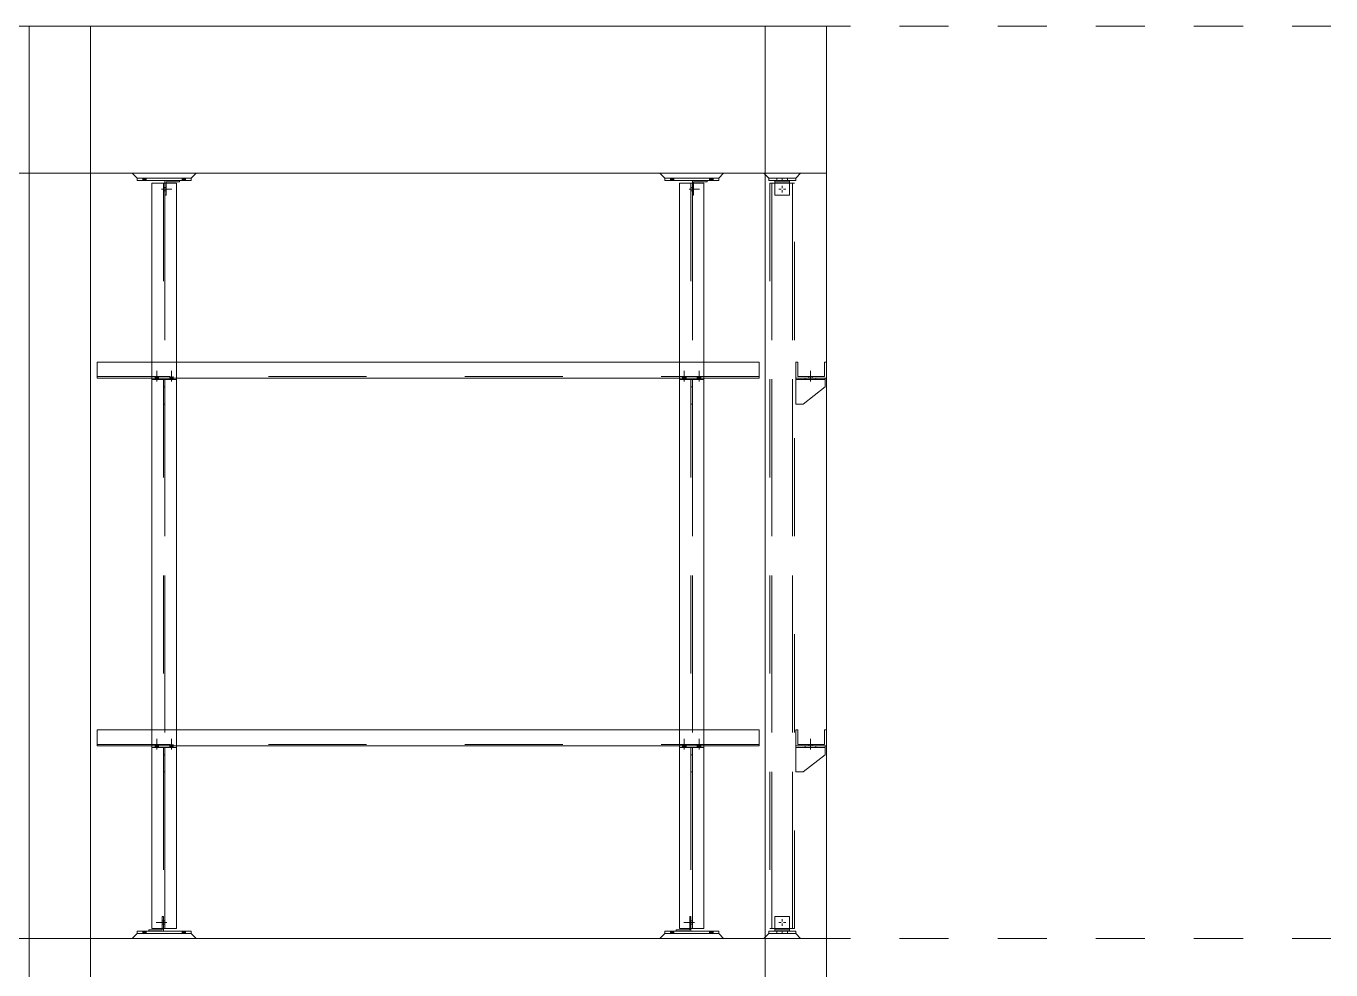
# Model space of a CAD drawing. Header units: millimetres. Extents: x 652937 to 1670132, y 1473552 to 2851037.
# Drawn here: x 663526.55 to 663531.87, y 1524533.39 to 1524537.24 of the extents above; entities that cross this region are included whole.
import ezdxf

# ---------------------------------------------------------------- set-up
doc = ezdxf.new("R2010")
doc.units = ezdxf.units.MM
for name, pattern in [('XKITLINE00', [0]), ('XKITLINE01', [4, 1, -1, 1, -1]), ('XKITLINE02', [4, 2, -2])]:
    doc.linetypes.add(name, pattern=pattern)
for name, color, linetype, lineweight in [('Bolt', 7, 'Continuous', 0), ('Part', 7, 'Continuous', 0), ('S-GRID', 7, 'Continuous', 9)]:
    doc.layers.add(name, color=color, linetype=linetype, lineweight=lineweight)

# ---------------------------------------------------------------- blocks, each defined once
blk = doc.blocks.new('*A24823555')
at = {"layer": 'S-GRID', "color": 7, "linetype": 'XKITLINE01', "lineweight": 0}
blk.add_line((139.952037, 47.972868), (282.742408, 47.972868), dxfattribs=at)
blk = doc.blocks.new('*A24863559')
at = {"layer": 'S-GRID', "color": 7, "linetype": 'XKITLINE01', "lineweight": 0}
blk.add_line((139.952037, 66.572868), (282.742408, 66.572868), dxfattribs=at)
blk = doc.blocks.new('*A24873560')
at = {"layer": 'Bolt'}
for points in [[(269.532, 51.898), (269.532, 51.928), (269.602, 51.928), (269.602, 51.898)], [(269.532, 51.868), (269.532, 51.898), (269.602, 51.898), (269.602, 51.868)], [(269.832, 51.898), (269.832, 51.928), (269.902, 51.928), (269.902, 51.898)], [(269.832, 51.868), (269.832, 51.898), (269.902, 51.898), (269.902, 51.868)]]:
    blk.add_hatch(color=7, dxfattribs=at).paths.add_polyline_path(points, flags=17)
at = {"layer": 'Bolt', "color": 7, "linetype": 'XKITLINE00', "lineweight": 0}
for p, q in [((269.532, 51.898), (269.532, 51.928)), ((269.532, 51.868), (269.532, 51.898)), ((269.567, 51.828), (269.567, 52.043)), ((269.602, 51.898), (269.602, 51.928)), ((269.602, 51.868), (269.602, 51.898)), ((269.832, 51.898), (269.832, 51.928)), ((269.832, 51.868), (269.832, 51.898)), ((269.867, 51.828), (269.867, 52.043)), ((269.902, 51.898), (269.902, 51.928)), ((269.902, 51.868), (269.902, 51.898))]:
    blk.add_line(p, q, dxfattribs=at)
blk = doc.blocks.new('*A24883561')
at = {"layer": 'Part', "color": 7, "linetype": 'XKITLINE00', "lineweight": 0}
for p, q in [((269.702298, 59.367868), (269.702298, 59.367868)), ((269.702298, 58.867868), (269.702298, 59.367868)), ((269.702298, 59.367868), (269.732298, 59.367868)), ((269.732298, 58.867868), (269.732298, 59.367868)), ((269.702298, 59.217868), (269.732298, 59.217868)), ((269.702298, 58.867868), (269.732298, 58.867868))]:
    blk.add_line(p, q, dxfattribs=at)
at = {"layer": 'Part', "color": 7, "linetype": 'XKITLINE02', "lineweight": 0}
for p, q in [((269.702298, 59.367868), (269.702298, 58.867868)), ((269.702298, 59.367868), (269.702298, 59.367868)), ((269.732298, 58.867868), (269.732298, 59.367868))]:
    blk.add_line(p, q, dxfattribs=at)
blk = doc.blocks.new('*A24893562')
at = {"layer": 'Part', "color": 7, "linetype": 'XKITLINE00', "lineweight": 0}
for p, q in [((269.467298, 51.867868), (269.467298, 51.897868)), ((269.467298, 51.867868), (269.467298, 51.867868)), ((269.467298, 51.867868), (269.967298, 51.867868)), ((269.967298, 51.867868), (269.967298, 51.897868)), ((269.967298, 51.867868), (269.967298, 51.867868))]:
    blk.add_line(p, q, dxfattribs=at)
at = {"layer": 'Part', "color": 7, "linetype": 'XKITLINE02', "lineweight": 0}
for p, q in [((269.967298, 51.897868), (269.467298, 51.897868)), ((269.467298, 51.897868), (269.467298, 51.867868)), ((269.967298, 51.897868), (269.967298, 51.897868)), ((269.967298, 51.897868), (269.967298, 51.867868))]:
    blk.add_line(p, q, dxfattribs=at)
blk = doc.blocks.new('*A24903563')
at = {"layer": 'Part', "color": 7, "linetype": 'XKITLINE00', "lineweight": 0}
for p, q in [((269.702298, 51.867868), (269.702298, 51.867868)), ((269.702298, 51.367868), (269.702298, 51.867868)), ((269.702298, 51.867868), (269.732298, 51.867868)), ((269.732298, 51.367868), (269.732298, 51.867868)), ((269.702298, 51.717868), (269.732298, 51.717868)), ((269.702298, 51.367868), (269.732298, 51.367868))]:
    blk.add_line(p, q, dxfattribs=at)
at = {"layer": 'Part', "color": 7, "linetype": 'XKITLINE02', "lineweight": 0}
for p, q in [((269.702298, 51.867868), (269.702298, 51.367868)), ((269.702298, 51.867868), (269.702298, 51.867868)), ((269.732298, 51.367868), (269.732298, 51.867868))]:
    blk.add_line(p, q, dxfattribs=at)
blk = doc.blocks.new('*A24913564')
at = {"layer": 'Bolt'}
for points in [[(269.532, 59.398), (269.532, 59.428), (269.602, 59.428), (269.602, 59.398)], [(269.532, 59.368), (269.532, 59.398), (269.602, 59.398), (269.602, 59.368)], [(269.832, 59.398), (269.832, 59.428), (269.902, 59.428), (269.902, 59.398)], [(269.832, 59.368), (269.832, 59.398), (269.902, 59.398), (269.902, 59.368)]]:
    blk.add_hatch(color=7, dxfattribs=at).paths.add_polyline_path(points, flags=17)
at = {"layer": 'Bolt', "color": 7, "linetype": 'XKITLINE00', "lineweight": 0}
for p, q in [((269.532, 59.398), (269.532, 59.428)), ((269.532, 59.368), (269.532, 59.398)), ((269.567, 59.328), (269.567, 59.543)), ((269.602, 59.398), (269.602, 59.428)), ((269.602, 59.368), (269.602, 59.398)), ((269.832, 59.398), (269.832, 59.428)), ((269.832, 59.368), (269.832, 59.398)), ((269.867, 59.328), (269.867, 59.543)), ((269.902, 59.398), (269.902, 59.428)), ((269.902, 59.368), (269.902, 59.398))]:
    blk.add_line(p, q, dxfattribs=at)
blk = doc.blocks.new('*A24923565')
at = {"layer": 'Part', "color": 7, "linetype": 'XKITLINE00', "lineweight": 0}
for p, q in [((269.467298, 59.367868), (269.467298, 59.397868)), ((269.467298, 59.367868), (269.467298, 59.367868)), ((269.467298, 59.367868), (269.967298, 59.367868)), ((269.967298, 59.367868), (269.967298, 59.397868)), ((269.967298, 59.367868), (269.967298, 59.367868))]:
    blk.add_line(p, q, dxfattribs=at)
at = {"layer": 'Part', "color": 7, "linetype": 'XKITLINE02', "lineweight": 0}
for p, q in [((269.967298, 59.397868), (269.467298, 59.397868)), ((269.467298, 59.397868), (269.467298, 59.367868)), ((269.967298, 59.397868), (269.967298, 59.397868)), ((269.967298, 59.397868), (269.967298, 59.367868))]:
    blk.add_line(p, q, dxfattribs=at)
blk = doc.blocks.new('*A25253598')
at = {"layer": 'Part', "color": 7, "linetype": 'XKITLINE00', "lineweight": 0}
for p, q in [((256.217337, 66.572868), (256.217339, 66.572868)), ((256.217339, 31.472868), (256.217339, 66.572868)), ((257.467339, 66.572868), (256.217339, 66.572868)), ((257.467337, 66.572868), (257.467339, 66.572868)), ((257.467339, 66.572868), (257.467339, 31.472868)), ((256.217337, 31.472868), (256.217339, 31.472868)), ((257.467339, 31.472868), (256.217339, 31.472868)), ((257.467337, 31.472868), (257.467339, 31.472868))]:
    blk.add_line(p, q, dxfattribs=at)
at = {"layer": 'Part', "color": 7, "linetype": 'XKITLINE02', "lineweight": 0}
for p, q in [((256.217337, 31.472868), (256.217337, 66.572868)), ((256.217339, 66.572868), (256.217337, 66.572868)), ((257.467337, 31.472868), (257.467337, 66.572868)), ((256.217339, 31.472868), (256.217337, 31.472868))]:
    blk.add_line(p, q, dxfattribs=at)
blk = doc.blocks.new('*A25263599')
at = {"layer": 'Part', "color": 7, "linetype": 'XKITLINE00', "lineweight": 0}
for p, q in [((271.212359, 66.572868), (271.212361, 66.572868)), ((271.212361, 31.472868), (271.212361, 66.572868)), ((272.462361, 66.572868), (271.212361, 66.572868)), ((272.462359, 66.572868), (272.462361, 66.572868)), ((272.462361, 66.572868), (272.462361, 31.472868)), ((271.212359, 31.472868), (271.212361, 31.472868)), ((272.462361, 31.472868), (271.212361, 31.472868)), ((272.462359, 31.472868), (272.462361, 31.472868))]:
    blk.add_line(p, q, dxfattribs=at)
at = {"layer": 'Part', "color": 7, "linetype": 'XKITLINE02', "lineweight": 0}
for p, q in [((271.212359, 31.472868), (271.212359, 66.572868)), ((271.212361, 66.572868), (271.212359, 66.572868)), ((272.462359, 31.472868), (272.462359, 66.572868)), ((271.212361, 31.472868), (271.212359, 31.472868))]:
    blk.add_line(p, q, dxfattribs=at)
blk = doc.blocks.new('*A25293602')
at = {"layer": 'Bolt'}
for points in [[(258.782, 59.398), (258.782, 59.428), (258.852, 59.428), (258.852, 59.398)], [(258.782, 59.368), (258.782, 59.398), (258.852, 59.398), (258.852, 59.368)], [(259.082, 59.398), (259.082, 59.428), (259.152, 59.428), (259.152, 59.398)], [(259.082, 59.368), (259.082, 59.398), (259.152, 59.398), (259.152, 59.368)]]:
    blk.add_hatch(color=7, dxfattribs=at).paths.add_polyline_path(points, flags=17)
at = {"layer": 'Bolt', "color": 7, "linetype": 'XKITLINE00', "lineweight": 0}
for p, q in [((258.782, 59.398), (258.782, 59.428)), ((258.782, 59.368), (258.782, 59.398)), ((258.817, 59.328), (258.817, 59.543)), ((258.852, 59.398), (258.852, 59.428)), ((258.852, 59.368), (258.852, 59.398)), ((259.082, 59.398), (259.082, 59.428)), ((259.082, 59.368), (259.082, 59.398)), ((259.117, 59.328), (259.117, 59.543)), ((259.152, 59.398), (259.152, 59.428)), ((259.152, 59.368), (259.152, 59.398))]:
    blk.add_line(p, q, dxfattribs=at)
blk = doc.blocks.new('*A25303603')
at = {"layer": 'Part', "color": 7, "linetype": 'XKITLINE02', "lineweight": 0}
for p, q in [((259.217311, 59.397868), (258.71731, 59.397868)), ((258.71731, 59.397868), (258.71731, 59.367868)), ((259.21731, 59.397868), (259.217311, 59.397868)), ((259.21731, 59.397868), (259.21731, 59.367868))]:
    blk.add_line(p, q, dxfattribs=at)
at = {"layer": 'Part', "color": 7, "linetype": 'XKITLINE00', "lineweight": 0}
for p, q in [((258.71731, 59.367868), (258.717311, 59.367868)), ((258.717311, 59.367868), (258.717311, 59.397868)), ((258.717311, 59.367868), (259.217311, 59.367868)), ((259.21731, 59.367868), (259.217311, 59.367868)), ((259.217311, 59.367868), (259.217311, 59.397868))]:
    blk.add_line(p, q, dxfattribs=at)
blk = doc.blocks.new('*A28003873')
at = {"layer": 'Part', "color": 7, "linetype": 'XKITLINE00', "lineweight": 0}
for p, q in [((271.212361, 47.972868), (227.477361, 47.972868)), ((271.212361, 44.972868), (271.212361, 47.972868))]:
    blk.add_line(p, q, dxfattribs=at)
at = {"layer": 'Part', "color": 7, "linetype": 'XKITLINE02', "lineweight": 0}
blk.add_line((271.212359, 44.972868), (271.212359, 47.972868), dxfattribs=at)
blk = doc.blocks.new('*A28033876')
at = {"layer": 'Part', "color": 7, "linetype": 'XKITLINE00', "lineweight": 0}
for p, q in [((271.212361, 66.572868), (227.477361, 66.572868)), ((271.212359, 66.572868), (271.212361, 66.572868)), ((271.212361, 66.572868), (271.212361, 63.572868)), ((271.212361, 63.572868), (227.477361, 63.572868)), ((271.212361, 63.572868), (271.212359, 63.572868))]:
    blk.add_line(p, q, dxfattribs=at)
at = {"layer": 'Part', "color": 7, "linetype": 'XKITLINE02', "lineweight": 0}
blk.add_line((271.212359, 63.572868), (271.212359, 66.572868), dxfattribs=at)
blk = doc.blocks.new('*A28103883')
at = {"layer": 'Part', "color": 7, "linetype": 'XKITLINE00', "lineweight": 0}
for p, q in [((271.092247, 59.722868), (257.602427, 59.722868)), ((257.602427, 59.397868), (257.602427, 59.722868)), ((271.09225, 59.722868), (271.092247, 59.722868)), ((271.092247, 59.722868), (271.092247, 59.397868)), ((271.092247, 59.397868), (257.602427, 59.397868)), ((271.092247, 59.397868), (271.092282, 59.397868))]:
    blk.add_line(p, q, dxfattribs=at)
at = {"layer": 'Part', "color": 7, "linetype": 'XKITLINE02', "lineweight": 0}
for p, q in [((257.602429, 59.427868), (257.602429, 59.722868)), ((257.602459, 59.427868), (257.602459, 59.722868)), ((257.602461, 59.397868), (257.602461, 59.722868)), ((271.092282, 59.722868), (271.092247, 59.722868)), ((271.09225, 59.427868), (271.09225, 59.722868)), ((271.092282, 59.722868), (271.09228, 59.722868)), ((271.09228, 59.722868), (271.09228, 59.427868)), ((271.092282, 59.397868), (271.092282, 59.722868)), ((271.09228, 59.427868), (257.602429, 59.427868)), ((271.092282, 59.397868), (271.092247, 59.397868)), ((271.09228, 59.427868), (271.09225, 59.427868))]:
    blk.add_line(p, q, dxfattribs=at)
blk = doc.blocks.new('*A31314203')
at = {"layer": 'Part', "color": 7, "linetype": 'XKITLINE02', "lineweight": 0}
for p, q in [((272.462361, 66.572868), (271.217336, 66.572868)), ((271.217337, 63.572868), (271.217337, 66.572868)), ((272.462361, 63.572868), (271.217336, 63.572868))]:
    blk.add_line(p, q, dxfattribs=at)
at = {"layer": 'Part', "color": 7, "linetype": 'XKITLINE00', "lineweight": 0}
for p, q in [((272.467337, 66.572868), (272.462361, 66.572868)), ((272.467337, 66.572868), (272.467336, 66.572868)), ((272.467337, 66.572868), (272.467337, 63.572868)), ((272.467337, 63.572868), (272.462361, 63.572868)), ((272.467337, 63.572868), (272.467336, 63.572868))]:
    blk.add_line(p, q, dxfattribs=at)
blk = doc.blocks.new('*A31384210')
at = {"layer": 'Bolt'}
for points in [[(258.782, 51.898), (258.782, 51.928), (258.852, 51.928), (258.852, 51.898)], [(258.782, 51.868), (258.782, 51.898), (258.852, 51.898), (258.852, 51.868)], [(259.082, 51.898), (259.082, 51.928), (259.152, 51.928), (259.152, 51.898)], [(259.082, 51.868), (259.082, 51.898), (259.152, 51.898), (259.152, 51.868)]]:
    blk.add_hatch(color=7, dxfattribs=at).paths.add_polyline_path(points, flags=17)
at = {"layer": 'Bolt', "color": 7, "linetype": 'XKITLINE00', "lineweight": 0}
for p, q in [((258.782, 51.898), (258.782, 51.928)), ((258.782, 51.868), (258.782, 51.898)), ((258.817, 51.828), (258.817, 52.043)), ((258.852, 51.898), (258.852, 51.928)), ((258.852, 51.868), (258.852, 51.898)), ((259.082, 51.898), (259.082, 51.928)), ((259.082, 51.868), (259.082, 51.898)), ((259.117, 51.828), (259.117, 52.043)), ((259.152, 51.898), (259.152, 51.928)), ((259.152, 51.868), (259.152, 51.898))]:
    blk.add_line(p, q, dxfattribs=at)
blk = doc.blocks.new('*A31394211')
at = {"layer": 'Part', "color": 7, "linetype": 'XKITLINE00', "lineweight": 0}
for p, q in [((258.952311, 51.867868), (258.95231, 51.867868)), ((258.95231, 51.367868), (258.952311, 51.867868)), ((258.952311, 51.867868), (258.982311, 51.867868)), ((258.98231, 51.367868), (258.982311, 51.867868)), ((258.952311, 51.717868), (258.982311, 51.717868)), ((258.95231, 51.367868), (258.98231, 51.367868))]:
    blk.add_line(p, q, dxfattribs=at)
at = {"layer": 'Part', "color": 7, "linetype": 'XKITLINE02', "lineweight": 0}
for p, q in [((258.95231, 51.867868), (258.95231, 51.367868)), ((258.952311, 51.867868), (258.95231, 51.867868)), ((258.98231, 51.367868), (258.98231, 51.867868))]:
    blk.add_line(p, q, dxfattribs=at)
blk = doc.blocks.new('*A31404212')
at = {"layer": 'Part', "color": 7, "linetype": 'XKITLINE02', "lineweight": 0}
for p, q in [((259.217311, 51.897868), (258.71731, 51.897868)), ((258.71731, 51.897868), (258.71731, 51.867868)), ((259.21731, 51.897868), (259.217311, 51.897868)), ((259.21731, 51.897868), (259.21731, 51.867868))]:
    blk.add_line(p, q, dxfattribs=at)
at = {"layer": 'Part', "color": 7, "linetype": 'XKITLINE00', "lineweight": 0}
for p, q in [((258.71731, 51.867868), (258.717311, 51.867868)), ((258.717311, 51.867868), (258.717311, 51.897868)), ((258.717311, 51.867868), (259.217311, 51.867868)), ((259.21731, 51.867868), (259.217311, 51.867868)), ((259.217311, 51.867868), (259.217311, 51.897868))]:
    blk.add_line(p, q, dxfattribs=at)
blk = doc.blocks.new('*A31414213')
at = {"layer": 'Part', "color": 7, "linetype": 'XKITLINE00', "lineweight": 0}
for p, q in [((258.952311, 59.367868), (258.95231, 59.367868)), ((258.95231, 58.867868), (258.952311, 59.367868)), ((258.952311, 59.367868), (258.982311, 59.367868)), ((258.98231, 58.867868), (258.982311, 59.367868)), ((258.952311, 59.217868), (258.982311, 59.217868)), ((258.95231, 58.867868), (258.98231, 58.867868))]:
    blk.add_line(p, q, dxfattribs=at)
at = {"layer": 'Part', "color": 7, "linetype": 'XKITLINE02', "lineweight": 0}
for p, q in [((258.95231, 59.367868), (258.95231, 58.867868)), ((258.952311, 59.367868), (258.95231, 59.367868)), ((258.98231, 58.867868), (258.98231, 59.367868))]:
    blk.add_line(p, q, dxfattribs=at)
blk = doc.blocks.new('*A32584330')
at = {"layer": 'Part', "color": 7, "linetype": 'XKITLINE02', "lineweight": 0}
for p, q in [((258.317309, 47.972868), (258.41731, 48.072868)), ((259.61731, 47.972868), (258.317309, 47.972868)), ((258.41731, 48.072868), (258.41731, 48.072868)), ((259.51731, 48.072868), (259.617309, 47.972868)), ((259.617309, 47.972868), (259.61731, 47.972868))]:
    blk.add_line(p, q, dxfattribs=at)
at = {"layer": 'Part', "color": 7, "linetype": 'XKITLINE00', "lineweight": 0}
for p, q in [((258.41731, 48.072868), (258.31731, 47.972868)), ((259.51731, 48.072868), (258.41731, 48.072868)), ((259.61731, 47.972868), (259.51731, 48.072868))]:
    blk.add_line(p, q, dxfattribs=at)
blk = doc.blocks.new('*A32644336')
at = {"layer": 'Part', "color": 7, "linetype": 'XKITLINE00', "lineweight": 0}
for p, q in [((259.21731, 63.372868), (258.71731, 63.372868)), ((258.71731, 63.372868), (258.71731, 59.722868)), ((259.21731, 63.372868), (259.21731, 59.722868)), ((258.71731, 59.367868), (258.71731, 52.222868)), ((259.21731, 59.367868), (259.21731, 52.222868)), ((258.71731, 48.172868), (258.71731, 51.867868)), ((259.21731, 51.867868), (259.21731, 48.172868)), ((259.21731, 48.172868), (258.71731, 48.172868))]:
    blk.add_line(p, q, dxfattribs=at)
at = {"layer": 'Part', "color": 7, "linetype": 'XKITLINE02', "lineweight": 0}
for p, q in [((258.71731, 63.372868), (258.71731, 63.372868)), ((258.95231, 63.372868), (258.95231, 48.172868)), ((258.98231, 63.372868), (258.98231, 48.172868)), ((258.98231, 48.172868), (258.98231, 63.122868)), ((258.71731, 59.722868), (258.71731, 59.367868)), ((259.21731, 59.722868), (259.21731, 59.367868)), ((258.71731, 59.397868), (258.71731, 51.867868)), ((259.21731, 59.427868), (259.21731, 51.867868)), ((258.71731, 52.222868), (258.71731, 48.172868)), ((259.21731, 52.222868), (259.21731, 51.867868)), ((258.71731, 48.172868), (258.71731, 48.172868))]:
    blk.add_line(p, q, dxfattribs=at)
blk = doc.blocks.new('*A32654337')
at = {"layer": 'Part', "color": 7, "linetype": 'XKITLINE02', "lineweight": 0}
for p, q in [((258.41731, 63.472868), (258.317309, 63.572868)), ((258.317309, 63.572868), (258.31731, 63.572868)), ((258.317309, 63.572868), (259.61731, 63.572868)), ((259.51731, 63.472868), (259.617309, 63.572868))]:
    blk.add_line(p, q, dxfattribs=at)
at = {"layer": 'Part', "color": 7, "linetype": 'XKITLINE00', "lineweight": 0}
for p, q in [((258.41731, 63.472868), (258.31731, 63.572868)), ((259.61731, 63.572868), (259.51731, 63.472868)), ((259.51731, 63.472868), (258.41731, 63.472868))]:
    blk.add_line(p, q, dxfattribs=at)
blk = doc.blocks.new('*A32664338')
at = {"layer": 'Part', "color": 7, "linetype": 'XKITLINE02', "lineweight": 0}
for p, q in [((271.772557, 63.372868), (271.312557, 63.372868)), ((271.312557, 63.372868), (271.312557, 48.172868)), ((271.352557, 63.372868), (271.352557, 48.172868)), ((271.352557, 48.172868), (271.352557, 63.372868)), ((271.812557, 63.372868), (271.772557, 63.372868)), ((271.772557, 63.372868), (271.772557, 48.172868)), ((271.772557, 48.172868), (271.772557, 63.372868)), ((271.812557, 48.172868), (271.812557, 63.372868)), ((271.772557, 48.172868), (271.312557, 48.172868)), ((271.772557, 48.172868), (271.812557, 48.172868))]:
    blk.add_line(p, q, dxfattribs=at)
blk = doc.blocks.new('*A32674339')
at = {"layer": 'Part', "color": 7, "linetype": 'XKITLINE02', "lineweight": 0}
for p, q in [((269.467298, 63.372868), (269.467297, 63.372868)), ((269.702298, 63.372868), (269.702297, 48.172868)), ((269.732298, 63.372868), (269.732298, 48.172868)), ((269.732297, 48.172868), (269.732297, 63.122868)), ((269.467298, 59.722868), (269.467298, 59.367868)), ((269.967298, 59.722868), (269.967298, 59.367868)), ((269.467298, 59.397868), (269.467298, 51.867868)), ((269.967297, 59.427868), (269.967298, 51.867868)), ((269.467298, 52.222868), (269.467297, 48.172868)), ((269.967298, 52.222868), (269.967298, 51.867868)), ((269.467298, 48.172868), (269.467297, 48.172868))]:
    blk.add_line(p, q, dxfattribs=at)
at = {"layer": 'Part', "color": 7, "linetype": 'XKITLINE00', "lineweight": 0}
for p, q in [((269.967298, 63.372868), (269.467298, 63.372868)), ((269.467298, 63.372868), (269.467298, 59.722868)), ((269.967298, 63.372868), (269.967298, 59.722868)), ((269.467298, 59.367868), (269.467298, 52.222868)), ((269.967298, 59.367868), (269.967298, 52.222868)), ((269.467298, 48.172868), (269.467298, 51.867868)), ((269.967298, 51.867868), (269.967298, 48.172868)), ((269.967298, 48.172868), (269.467298, 48.172868))]:
    blk.add_line(p, q, dxfattribs=at)
blk = doc.blocks.new('*A32684340')
at = {"layer": 'Part', "color": 7, "linetype": 'XKITLINE00', "lineweight": 0}
for p, q in [((271.092247, 52.222868), (257.602427, 52.222868)), ((257.602427, 51.897868), (257.602427, 52.222868)), ((271.09225, 52.222868), (271.092247, 52.222868)), ((271.092247, 52.222868), (271.092247, 51.897868)), ((271.092247, 51.897868), (257.602427, 51.897868)), ((271.092247, 51.897868), (271.092282, 51.897868))]:
    blk.add_line(p, q, dxfattribs=at)
at = {"layer": 'Part', "color": 7, "linetype": 'XKITLINE02', "lineweight": 0}
for p, q in [((257.602429, 51.927868), (257.602429, 52.222868)), ((257.602459, 51.927868), (257.602459, 52.222868)), ((257.602461, 51.897868), (257.602461, 52.222868)), ((271.092282, 52.222868), (271.092247, 52.222868)), ((271.09225, 51.927868), (271.09225, 52.222868)), ((271.092282, 52.222868), (271.09228, 52.222868)), ((271.09228, 52.222868), (271.09228, 51.927868)), ((271.092282, 51.897868), (271.092282, 52.222868)), ((271.09228, 51.927868), (257.602429, 51.927868)), ((271.092282, 51.897868), (271.092247, 51.897868)), ((271.09228, 51.927868), (271.09225, 51.927868))]:
    blk.add_line(p, q, dxfattribs=at)
blk = doc.blocks.new('*A33154387')
at = {"layer": 'Part', "color": 7, "linetype": 'XKITLINE02', "lineweight": 0}
for p, q in [((272.462361, 47.972868), (271.217357, 47.972868)), ((271.217359, 44.972868), (271.217359, 47.972868)), ((272.462361, 44.972868), (271.217357, 44.972868))]:
    blk.add_line(p, q, dxfattribs=at)
at = {"layer": 'Part', "color": 7, "linetype": 'XKITLINE00', "lineweight": 0}
for p, q in [((272.467359, 47.972868), (272.462361, 47.972868)), ((272.467359, 47.972868), (272.467357, 47.972868)), ((272.467359, 47.972868), (272.467359, 44.972868)), ((272.467359, 44.972868), (272.462361, 44.972868)), ((272.467359, 44.972868), (272.467357, 44.972868))]:
    blk.add_line(p, q, dxfattribs=at)
blk = doc.blocks.new('*A33204392')
at = {"layer": 'Part', "color": 7, "linetype": 'XKITLINE00', "lineweight": 0}
for p, q in [((259.51731, 48.122868), (258.41731, 48.122868)), ((258.41731, 48.072868), (258.41731, 48.122868)), ((259.51731, 48.072868), (258.41731, 48.072868)), ((259.51731, 48.122868), (259.51731, 48.072868))]:
    blk.add_line(p, q, dxfattribs=at)
at = {"layer": 'Part', "color": 7, "linetype": 'XKITLINE02', "lineweight": 0}
for p, q in [((258.41731, 48.122868), (258.41731, 48.072868)), ((259.51731, 48.072868), (259.51731, 48.122868))]:
    blk.add_line(p, q, dxfattribs=at)
blk = doc.blocks.new('*A33214393')
at = {"layer": 'Part', "color": 7, "linetype": 'XKITLINE02', "lineweight": 0}
for p, q in [((258.95231, 48.422868), (258.92731, 48.422868)), ((258.92731, 48.422868), (258.92731, 48.172868)), ((258.95231, 48.172868), (258.95231, 48.422868)), ((258.65231, 48.122868), (258.65231, 48.147868)), ((258.65231, 48.122868), (258.95231, 48.122868))]:
    blk.add_line(p, q, dxfattribs=at)
at = {"layer": 'Part', "color": 7, "linetype": 'XKITLINE00', "lineweight": 0}
for p, q in [((258.92731, 48.147868), (258.65231, 48.147868)), ((258.65231, 48.147868), (258.65231, 48.122868)), ((258.92731, 48.172868), (258.92731, 48.147868)), ((258.95231, 48.172868), (258.95231, 48.122868))]:
    blk.add_line(p, q, dxfattribs=at)
blk = doc.blocks.new('*A33224394')
at = {"layer": 'Bolt', "color": 7, "linetype": 'XKITLINE02', "lineweight": 0}
for p, q in [((259.02191, 48.297868), (258.80731, 48.297868)), ((258.95231, 48.332868), (258.92731, 48.332868)), ((258.95231, 48.262868), (258.92731, 48.262868)), ((258.98231, 48.332868), (258.95231, 48.332868)), ((258.98231, 48.262868), (258.95231, 48.262868))]:
    blk.add_line(p, q, dxfattribs=at)
blk = doc.blocks.new('*A33234395')
at = {"layer": 'Bolt'}
for points in [[(258.602, 48.123), (258.602, 48.073), (258.532, 48.073), (258.532, 48.123)], [(259.402, 48.123), (259.402, 48.073), (259.332, 48.073), (259.332, 48.123)]]:
    blk.add_hatch(color=7, dxfattribs=at).paths.add_polyline_path(points, flags=17)
at = {"layer": 'Bolt', "color": 7, "linetype": 'XKITLINE00', "lineweight": 0}
for p, q in [((258.532, 48.073), (258.532, 48.123)), ((258.567, 48.073), (258.567, 48.123)), ((258.602, 48.073), (258.602, 48.123)), ((259.332, 48.073), (259.332, 48.123)), ((259.367, 48.073), (259.367, 48.123)), ((259.402, 48.073), (259.402, 48.123))]:
    blk.add_line(p, q, dxfattribs=at)
blk = doc.blocks.new('*A33294401')
at = {"layer": 'Bolt', "color": 7, "linetype": 'XKITLINE02', "lineweight": 0}
for p, q in [((271.452558, 48.072868), (271.452558, 48.122868)), ((271.562558, 48.072868), (271.562558, 48.122868)), ((271.672558, 48.072868), (271.672558, 48.122868))]:
    blk.add_line(p, q, dxfattribs=at)
blk = doc.blocks.new('*A33304402')
at = {"layer": 'Bolt', "color": 7, "linetype": 'XKITLINE00', "lineweight": 0}
for p, q in [((271.492557, 48.297868), (271.539177, 48.297868)), ((271.562557, 48.367868), (271.562557, 48.321248)), ((271.562557, 48.227868), (271.562557, 48.274488)), ((271.632557, 48.297868), (271.585937, 48.297868))]:
    blk.add_line(p, q, dxfattribs=at)
blk = doc.blocks.new('*A33314403')
at = {"layer": 'Part', "color": 7, "linetype": 'XKITLINE02', "lineweight": 0}
for p, q in [((271.187557, 47.972868), (271.937558, 47.972868)), ((271.287558, 48.072868), (271.212361, 47.997671)), ((271.837558, 48.072868), (271.287557, 48.072868)), ((271.937558, 47.972868), (271.837557, 48.072868))]:
    blk.add_line(p, q, dxfattribs=at)
at = {"layer": 'Part', "color": 7, "linetype": 'XKITLINE00', "lineweight": 0}
blk.add_line((271.212361, 47.997671), (271.187558, 47.972868), dxfattribs=at)
blk = doc.blocks.new('*A33324404')
at = {"layer": 'Part', "color": 7, "linetype": 'XKITLINE02', "lineweight": 0}
for p, q in [((271.712557, 48.422868), (271.412557, 48.422868)), ((271.412557, 48.422868), (271.412557, 48.122868)), ((271.712557, 48.422868), (271.712557, 48.122868)), ((271.712557, 48.147868), (271.412557, 48.147868)), ((271.412557, 48.147868), (271.412557, 48.122868)), ((271.712557, 48.122868), (271.712557, 48.147868)), ((271.712557, 48.122868), (271.412557, 48.122868))]:
    blk.add_line(p, q, dxfattribs=at)
blk = doc.blocks.new('*A33334405')
at = {"layer": 'Part', "color": 7, "linetype": 'XKITLINE02', "lineweight": 0}
for p, q in [((271.837558, 48.122868), (271.287557, 48.122868)), ((271.287557, 48.072868), (271.837558, 48.072868)), ((271.287558, 48.072868), (271.287558, 48.122868)), ((271.837558, 48.072868), (271.837558, 48.122868))]:
    blk.add_line(p, q, dxfattribs=at)
blk = doc.blocks.new('*A33424414')
at = {"layer": 'Part', "color": 7, "linetype": 'XKITLINE00', "lineweight": 0}
for p, q in [((270.267298, 48.122868), (269.167297, 48.122868)), ((270.267298, 48.072868), (269.167297, 48.072868)), ((269.167298, 48.072868), (269.167298, 48.122868)), ((270.267298, 48.122868), (270.267298, 48.072868))]:
    blk.add_line(p, q, dxfattribs=at)
at = {"layer": 'Part', "color": 7, "linetype": 'XKITLINE02', "lineweight": 0}
for p, q in [((269.167297, 48.122868), (269.167297, 48.072868)), ((270.267297, 48.072868), (270.267297, 48.122868))]:
    blk.add_line(p, q, dxfattribs=at)
blk = doc.blocks.new('*A33434415')
at = {"layer": 'Part', "color": 7, "linetype": 'XKITLINE02', "lineweight": 0}
for p, q in [((269.702298, 48.422868), (269.677297, 48.422868)), ((269.677298, 48.422868), (269.677298, 48.172868)), ((269.702298, 48.172868), (269.702298, 48.422868)), ((269.402297, 48.122868), (269.402297, 48.147868)), ((269.402297, 48.122868), (269.702298, 48.122868))]:
    blk.add_line(p, q, dxfattribs=at)
at = {"layer": 'Part', "color": 7, "linetype": 'XKITLINE00', "lineweight": 0}
for p, q in [((269.677298, 48.147868), (269.402298, 48.147868)), ((269.402298, 48.147868), (269.402298, 48.122868)), ((269.677298, 48.172868), (269.677298, 48.147868)), ((269.702298, 48.172868), (269.702298, 48.122868))]:
    blk.add_line(p, q, dxfattribs=at)
blk = doc.blocks.new('*A33444416')
at = {"layer": 'Part', "color": 7, "linetype": 'XKITLINE02', "lineweight": 0}
for p, q in [((269.067297, 47.972868), (269.167297, 48.072868)), ((270.367298, 47.972868), (269.067297, 47.972868)), ((269.167298, 48.072868), (269.167297, 48.072868)), ((270.267297, 48.072868), (270.367297, 47.972868)), ((270.367297, 47.972868), (270.367298, 47.972868))]:
    blk.add_line(p, q, dxfattribs=at)
at = {"layer": 'Part', "color": 7, "linetype": 'XKITLINE00', "lineweight": 0}
for p, q in [((269.167298, 48.072868), (269.067298, 47.972868)), ((270.267298, 48.072868), (269.167298, 48.072868)), ((270.367298, 47.972868), (270.267297, 48.072868))]:
    blk.add_line(p, q, dxfattribs=at)
blk = doc.blocks.new('*A33454417')
at = {"layer": 'Bolt', "color": 7, "linetype": 'XKITLINE02', "lineweight": 0}
for p, q in [((269.771897, 48.297868), (269.557297, 48.297868)), ((269.702297, 48.332868), (269.677297, 48.332868)), ((269.702298, 48.262868), (269.677298, 48.262868)), ((269.732297, 48.332868), (269.702297, 48.332868)), ((269.732297, 48.262868), (269.702297, 48.262868))]:
    blk.add_line(p, q, dxfattribs=at)
blk = doc.blocks.new('*A33464418')
at = {"layer": 'Bolt'}
for points in [[(269.352, 48.123), (269.352, 48.073), (269.282, 48.073), (269.282, 48.123)], [(270.152, 48.123), (270.152, 48.073), (270.082, 48.073), (270.082, 48.123)]]:
    blk.add_hatch(color=7, dxfattribs=at).paths.add_polyline_path(points, flags=17)
at = {"layer": 'Bolt', "color": 7, "linetype": 'XKITLINE00', "lineweight": 0}
for p, q in [((269.282, 48.073), (269.282, 48.123)), ((269.317, 48.073), (269.317, 48.123)), ((269.352, 48.073), (269.352, 48.123)), ((270.082, 48.073), (270.082, 48.123)), ((270.117, 48.073), (270.117, 48.123)), ((270.152, 48.073), (270.152, 48.123))]:
    blk.add_line(p, q, dxfattribs=at)
blk = doc.blocks.new('*A33644436')
at = {"layer": 'Part', "color": 7, "linetype": 'XKITLINE00', "lineweight": 0}
for p, q in [((258.41731, 63.422868), (258.41731, 63.472868)), ((259.51731, 63.472868), (258.41731, 63.472868)), ((258.41731, 63.422868), (259.51731, 63.422868)), ((259.51731, 63.422868), (259.51731, 63.472868))]:
    blk.add_line(p, q, dxfattribs=at)
at = {"layer": 'Part', "color": 7, "linetype": 'XKITLINE02', "lineweight": 0}
for p, q in [((258.41731, 63.472868), (258.41731, 63.422868)), ((259.51731, 63.472868), (259.51731, 63.422868))]:
    blk.add_line(p, q, dxfattribs=at)
blk = doc.blocks.new('*A33654437')
at = {"layer": 'Part', "color": 7, "linetype": 'XKITLINE00', "lineweight": 0}
for p, q in [((258.98231, 63.422868), (258.98231, 63.372868)), ((259.00731, 63.397868), (259.00731, 63.372868)), ((259.00731, 63.397868), (259.28231, 63.397868)), ((259.28231, 63.397868), (259.28231, 63.422868))]:
    blk.add_line(p, q, dxfattribs=at)
at = {"layer": 'Part', "color": 7, "linetype": 'XKITLINE02', "lineweight": 0}
for p, q in [((259.28231, 63.422868), (258.98231, 63.422868)), ((258.98231, 63.372868), (258.98231, 63.122868)), ((259.00731, 63.372868), (259.00731, 63.122868)), ((259.28231, 63.422868), (259.28231, 63.397868)), ((258.98231, 63.122868), (259.00731, 63.122868))]:
    blk.add_line(p, q, dxfattribs=at)
blk = doc.blocks.new('*A33664438')
at = {"layer": 'Bolt', "color": 7, "linetype": 'XKITLINE02', "lineweight": 0}
for p, q in [((258.95231, 63.282868), (258.98231, 63.282868)), ((258.98231, 63.282868), (259.00731, 63.282868)), ((258.91271, 63.247868), (259.12731, 63.247868)), ((258.95231, 63.212868), (258.98231, 63.212868)), ((258.98231, 63.212868), (259.00731, 63.212868))]:
    blk.add_line(p, q, dxfattribs=at)
blk = doc.blocks.new('*A33674439')
at = {"layer": 'Bolt'}
for points in [[(258.602, 63.473), (258.602, 63.423), (258.532, 63.423), (258.532, 63.473)], [(259.402, 63.473), (259.402, 63.423), (259.332, 63.423), (259.332, 63.473)]]:
    blk.add_hatch(color=7, dxfattribs=at).paths.add_polyline_path(points, flags=17)
at = {"layer": 'Bolt', "color": 7, "linetype": 'XKITLINE00', "lineweight": 0}
for p, q in [((258.532, 63.473), (258.532, 63.423)), ((258.567, 63.473), (258.567, 63.423)), ((258.602, 63.473), (258.602, 63.423)), ((259.332, 63.473), (259.332, 63.423)), ((259.367, 63.473), (259.367, 63.423)), ((259.402, 63.473), (259.402, 63.423))]:
    blk.add_line(p, q, dxfattribs=at)
blk = doc.blocks.new('*A33684440')
at = {"layer": 'Part', "color": 7, "linetype": 'XKITLINE02', "lineweight": 0}
for p, q in [((271.877546, 52.222868), (271.837465, 52.222868)), ((271.837465, 52.222868), (271.837465, 51.897868)), ((271.877465, 51.927868), (271.877465, 52.222868)), ((272.462361, 52.222868), (272.422465, 52.222868)), ((272.422465, 52.222868), (272.422465, 51.927868)), ((272.462546, 52.222868), (272.462465, 52.222868)), ((272.462361, 51.897868), (271.837465, 51.897868)), ((272.422546, 51.927868), (271.877465, 51.927868)), ((272.462465, 51.897868), (272.462546, 51.897868))]:
    blk.add_line(p, q, dxfattribs=at)
at = {"layer": 'Part', "color": 7, "linetype": 'XKITLINE00', "lineweight": 0}
for p, q in [((272.462465, 52.222868), (272.462361, 52.222868)), ((272.462465, 51.897868), (272.462465, 52.222868)), ((272.462465, 51.897868), (272.462361, 51.897868))]:
    blk.add_line(p, q, dxfattribs=at)
blk = doc.blocks.new('*A33694441')
at = {"layer": 'Part', "color": 7, "linetype": 'XKITLINE02', "lineweight": 0}
for p, q in [((272.437517, 51.867868), (271.837517, 51.867868)), ((271.837517, 51.867868), (271.837517, 51.367868)), ((271.837517, 51.367868), (271.837517, 51.867868)), ((272.437517, 51.717868), (272.437517, 51.867868)), ((272.437517, 51.717868), (272.437517, 51.867868)), ((271.987517, 51.367868), (272.437517, 51.717868)), ((271.837517, 51.367868), (271.987517, 51.367868))]:
    blk.add_line(p, q, dxfattribs=at)
blk = doc.blocks.new('*A33704442')
at = {"layer": 'Part', "color": 7, "linetype": 'XKITLINE02', "lineweight": 0}
for p, q in [((271.837518, 51.897868), (271.837518, 51.867868)), ((272.437518, 51.897868), (271.837518, 51.897868)), ((271.837518, 51.867868), (272.437518, 51.867868)), ((272.437518, 51.867868), (272.437518, 51.897868))]:
    blk.add_line(p, q, dxfattribs=at)
blk = doc.blocks.new('*A33714443')
at = {"layer": 'Part', "color": 7, "linetype": 'XKITLINE02', "lineweight": 0}
for p, q in [((272.437517, 59.367868), (271.837517, 59.367868)), ((271.837517, 59.367868), (271.837517, 58.867868)), ((271.837517, 58.867868), (271.837517, 59.367868)), ((272.437517, 59.217868), (272.437517, 59.367868)), ((272.437517, 59.217868), (272.437517, 59.367868)), ((271.987517, 58.867868), (272.437517, 59.217868)), ((271.837517, 58.867868), (271.987517, 58.867868))]:
    blk.add_line(p, q, dxfattribs=at)
blk = doc.blocks.new('*A33724444')
at = {"layer": 'Bolt', "color": 7, "linetype": 'XKITLINE02', "lineweight": 0}
for p, q in [((272.027517, 51.867868), (272.027517, 51.897868)), ((272.102517, 51.897868), (272.102517, 51.927868)), ((272.137517, 51.828268), (272.137517, 52.042868)), ((272.172518, 51.897868), (272.172518, 51.927868)), ((272.247518, 51.867868), (272.247518, 51.897868))]:
    blk.add_line(p, q, dxfattribs=at)
blk = doc.blocks.new('*A33734445')
at = {"layer": 'Part', "color": 7, "linetype": 'XKITLINE02', "lineweight": 0}
for p, q in [((271.877546, 59.722868), (271.837465, 59.722868)), ((271.837465, 59.722868), (271.837465, 59.397868)), ((271.877465, 59.427868), (271.877465, 59.722868)), ((272.462361, 59.722868), (272.422465, 59.722868)), ((272.422465, 59.722868), (272.422465, 59.427868)), ((272.462546, 59.722868), (272.462465, 59.722868)), ((272.462361, 59.397868), (271.837465, 59.397868)), ((272.422546, 59.427868), (271.877465, 59.427868)), ((272.462465, 59.397868), (272.462546, 59.397868))]:
    blk.add_line(p, q, dxfattribs=at)
at = {"layer": 'Part', "color": 7, "linetype": 'XKITLINE00', "lineweight": 0}
for p, q in [((272.462465, 59.722868), (272.462361, 59.722868)), ((272.462465, 59.397868), (272.462465, 59.722868)), ((272.462465, 59.397868), (272.462361, 59.397868))]:
    blk.add_line(p, q, dxfattribs=at)
blk = doc.blocks.new('*A33744446')
at = {"layer": 'Part', "color": 7, "linetype": 'XKITLINE02', "lineweight": 0}
for p, q in [((271.837558, 63.472868), (271.287557, 63.472868)), ((271.837558, 63.422868), (271.287557, 63.422868)), ((271.287558, 63.472868), (271.287558, 63.422868)), ((271.837557, 63.422868), (271.837558, 63.422868)), ((271.837558, 63.422868), (271.837558, 63.472868))]:
    blk.add_line(p, q, dxfattribs=at)
blk = doc.blocks.new('*A33754447')
at = {"layer": 'Part', "color": 7, "linetype": 'XKITLINE02', "lineweight": 0}
for p, q in [((271.412557, 63.122868), (271.412557, 63.422868)), ((271.412557, 63.422868), (271.712557, 63.422868)), ((271.712557, 63.397868), (271.412557, 63.397868)), ((271.712557, 63.422868), (271.712557, 63.122868)), ((271.712557, 63.122868), (271.712557, 63.397868)), ((271.412557, 63.122868), (271.712557, 63.122868))]:
    blk.add_line(p, q, dxfattribs=at)
blk = doc.blocks.new('*A33764448')
at = {"layer": 'Part', "color": 7, "linetype": 'XKITLINE02', "lineweight": 0}
for p, q in [((271.937558, 63.572868), (271.187557, 63.572868)), ((271.287558, 63.472868), (271.212361, 63.548065)), ((271.837558, 63.472868), (271.937558, 63.572868)), ((271.837558, 63.472868), (271.287557, 63.472868)), ((271.837557, 63.472868), (271.837558, 63.472868))]:
    blk.add_line(p, q, dxfattribs=at)
at = {"layer": 'Part', "color": 7, "linetype": 'XKITLINE00', "lineweight": 0}
blk.add_line((271.212361, 63.548065), (271.187558, 63.572868), dxfattribs=at)
blk = doc.blocks.new('*A33774449')
at = {"layer": 'Bolt', "color": 7, "linetype": 'XKITLINE00', "lineweight": 0}
for p, q in [((271.562557, 63.317868), (271.562557, 63.271248)), ((271.492557, 63.247868), (271.539177, 63.247868)), ((271.562557, 63.177868), (271.562557, 63.224488)), ((271.632557, 63.247868), (271.585937, 63.247868))]:
    blk.add_line(p, q, dxfattribs=at)
blk = doc.blocks.new('*A33784450')
at = {"layer": 'Bolt', "color": 7, "linetype": 'XKITLINE02', "lineweight": 0}
for p, q in [((271.452558, 63.472868), (271.452558, 63.422868)), ((271.562558, 63.472868), (271.562558, 63.422868)), ((271.672558, 63.472868), (271.672558, 63.422868))]:
    blk.add_line(p, q, dxfattribs=at)
blk = doc.blocks.new('*A33794451')
at = {"layer": 'Bolt', "color": 7, "linetype": 'XKITLINE02', "lineweight": 0}
for p, q in [((272.027517, 59.367868), (272.027517, 59.397868)), ((272.102517, 59.397868), (272.102517, 59.427868)), ((272.137517, 59.328268), (272.137517, 59.542868)), ((272.172518, 59.397868), (272.172518, 59.427868)), ((272.247518, 59.367868), (272.247518, 59.397868))]:
    blk.add_line(p, q, dxfattribs=at)
blk = doc.blocks.new('*A33804452')
at = {"layer": 'Part', "color": 7, "linetype": 'XKITLINE02', "lineweight": 0}
for p, q in [((271.837518, 59.397868), (271.837518, 59.367868)), ((272.437518, 59.397868), (271.837518, 59.397868)), ((271.837518, 59.367868), (272.437518, 59.367868)), ((272.437518, 59.367868), (272.437518, 59.397868))]:
    blk.add_line(p, q, dxfattribs=at)
blk = doc.blocks.new('*A33814453')
at = {"layer": 'Part', "color": 7, "linetype": 'XKITLINE00', "lineweight": 0}
for p, q in [((270.267298, 63.472868), (269.167297, 63.472868)), ((269.167297, 63.422868), (270.267298, 63.422868)), ((269.167298, 63.422868), (269.167298, 63.472868)), ((270.267298, 63.422868), (270.267298, 63.472868))]:
    blk.add_line(p, q, dxfattribs=at)
at = {"layer": 'Part', "color": 7, "linetype": 'XKITLINE02', "lineweight": 0}
for p, q in [((269.167297, 63.472868), (269.167297, 63.422868)), ((270.267297, 63.472868), (270.267297, 63.422868))]:
    blk.add_line(p, q, dxfattribs=at)
blk = doc.blocks.new('*A33824454')
at = {"layer": 'Part', "color": 7, "linetype": 'XKITLINE02', "lineweight": 0}
for p, q in [((270.032298, 63.422868), (269.732297, 63.422868)), ((269.732298, 63.372868), (269.732297, 63.122868)), ((269.757298, 63.372868), (269.757297, 63.122868)), ((270.032297, 63.422868), (270.032297, 63.397868)), ((269.732297, 63.122868), (269.757298, 63.122868))]:
    blk.add_line(p, q, dxfattribs=at)
at = {"layer": 'Part', "color": 7, "linetype": 'XKITLINE00', "lineweight": 0}
for p, q in [((269.732298, 63.422868), (269.732298, 63.372868)), ((269.757298, 63.397868), (269.757298, 63.372868)), ((269.757298, 63.397868), (270.032298, 63.397868)), ((270.032298, 63.397868), (270.032298, 63.422868))]:
    blk.add_line(p, q, dxfattribs=at)
blk = doc.blocks.new('*A33834455')
at = {"layer": 'Part', "color": 7, "linetype": 'XKITLINE02', "lineweight": 0}
for p, q in [((269.167297, 63.472868), (269.067297, 63.572868)), ((269.067297, 63.572868), (269.067298, 63.572868)), ((269.067297, 63.572868), (270.367298, 63.572868)), ((270.267297, 63.472868), (270.367297, 63.572868))]:
    blk.add_line(p, q, dxfattribs=at)
at = {"layer": 'Part', "color": 7, "linetype": 'XKITLINE00', "lineweight": 0}
for p, q in [((269.167298, 63.472868), (269.067298, 63.572868)), ((270.367298, 63.572868), (270.267298, 63.472868)), ((270.267298, 63.472868), (269.167297, 63.472868))]:
    blk.add_line(p, q, dxfattribs=at)
blk = doc.blocks.new('*A33844456')
at = {"layer": 'Bolt', "color": 7, "linetype": 'XKITLINE02', "lineweight": 0}
for p, q in [((269.702297, 63.282868), (269.732297, 63.282868)), ((269.732298, 63.282868), (269.757298, 63.282868)), ((269.662697, 63.247868), (269.877297, 63.247868)), ((269.702297, 63.212868), (269.732297, 63.212868)), ((269.732297, 63.212868), (269.757297, 63.212868))]:
    blk.add_line(p, q, dxfattribs=at)
blk = doc.blocks.new('*A33854457')
at = {"layer": 'Bolt'}
for points in [[(269.352, 63.473), (269.352, 63.423), (269.282, 63.423), (269.282, 63.473)], [(270.152, 63.473), (270.152, 63.423), (270.082, 63.423), (270.082, 63.473)]]:
    blk.add_hatch(color=7, dxfattribs=at).paths.add_polyline_path(points, flags=17)
at = {"layer": 'Bolt', "color": 7, "linetype": 'XKITLINE00', "lineweight": 0}
for p, q in [((269.282, 63.473), (269.282, 63.423)), ((269.317, 63.473), (269.317, 63.423)), ((269.352, 63.473), (269.352, 63.423)), ((270.082, 63.473), (270.082, 63.423)), ((270.117, 63.473), (270.117, 63.423)), ((270.152, 63.473), (270.152, 63.423))]:
    blk.add_line(p, q, dxfattribs=at)

msp = doc.modelspace()

# ---------------------------------------------------------------- block references
at = {"color": 7, "lineweight": 0, "xscale": 0.2, "yscale": 0.2, "zscale": 0.2}
for name in ['*A24863559', '*A28033876', '*A25253598', '*A25263599', '*A31314203', '*A32654337', '*A33644436', '*A33674439', '*A33834455', '*A33814453', '*A33854457', '*A33764448', '*A33744446', '*A33784450', '*A32644336', '*A33664438', '*A33654437', '*A32674339', '*A33844456', '*A33824454', '*A32664338', '*A33754447', '*A33774449', '*A28103883', '*A25293602', '*A24913564', '*A33734445', '*A33794451', '*A25303603', '*A31414213', '*A24923565', '*A24883561', '*A33804452', '*A33714443', '*A32684340', '*A31384210', '*A24873560', '*A33684440', '*A33724444', '*A31404212', '*A31394211', '*A24893562', '*A24903563', '*A33704442', '*A33694441', '*A24823555', '*A33214393', '*A33224394', '*A33434415', '*A33454417', '*A33324404', '*A33304402', '*A32584330', '*A33204392', '*A33234395', '*A33444416', '*A33424414', '*A33464418', '*A33314403', '*A33334405', '*A33294401', '*A28003873', '*A33154387']:
    msp.add_blockref(name, (663475.3182, 1524523.9257), dxfattribs=at)

doc.saveas('drawing.dxf')
